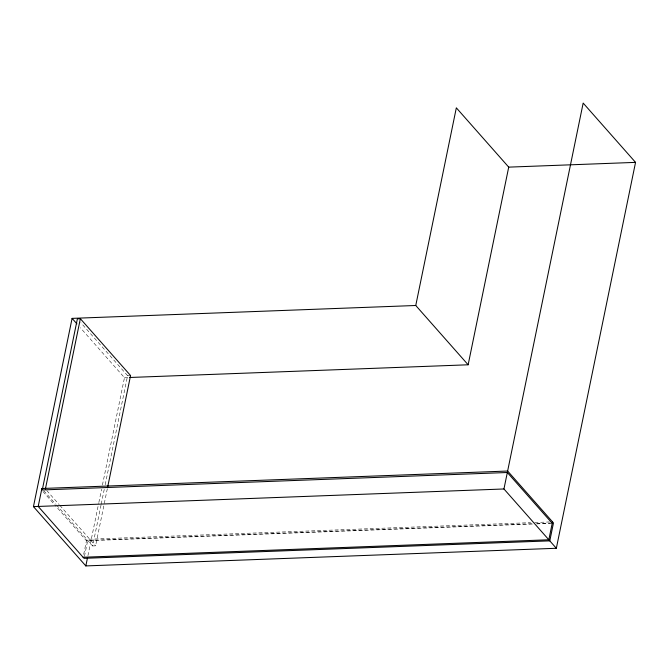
<?xml version="1.0" encoding="UTF-8"?>
<svg xmlns="http://www.w3.org/2000/svg" width="669" height="669" viewBox="0 0 669 669"><rect width="100%" height="100%" fill="white"/><g stroke="black" fill="none" stroke-linecap="round" stroke-linejoin="round"><path stroke-width="0.5" stroke-dasharray="3.35 2.51" d="M83.684 554.342L86.769 539.306L530.584 522.665M84.453 556.34L87.723 540.393L532.583 523.702M87.932 555.688L98.644 503.514M98.853 502.494L101.588 489.19M102.424 485.1L124.476 377.684L80.364 327.743M107.324 488.73L95.6 545.837L92.631 545.946L101.011 505.162M101.22 504.142L104.356 488.847M105.192 484.766L127.595 375.652L80.824 322.709M127.595 375.652L130.564 375.535M124.476 377.684L128.64 377.525M534.765 522.506L549.383 521.954M536.764 523.551L550.336 523.041M532.373 524.053L86.468 540.778L54.699 504.827M536.546 523.902L552.218 523.309M46.78 490.561L59.156 504.577M59.842 505.354L95.6 545.837M43.803 490.678L55.694 504.133M56.388 504.919L92.631 545.946M42.967 491.539L54.013 504.041"/><path stroke-width="1" d="M556.34 548.279L503.949 488.972L583.167 103.076L635.55 162.375L556.34 548.279L85.833 565.924L33.45 506.625L72.093 318.377L415.758 305.49L468.141 364.789L508.716 167.133L456.333 107.834L415.758 305.49M42.431 489.123L77.387 318.82L80.355 318.703L130.564 375.535L107.742 486.689M45.4 489.006L80.355 318.703M85.833 565.924L87.514 557.737M552.519 521.837L548.831 539.783L83.081 557.252M508.716 167.133L635.55 162.375M129.686 377.483L468.141 364.789M41.587 489.976L507.336 472.506L552.218 523.309M33.45 506.625L503.949 488.972M72.093 318.377L76.918 323.838M41.888 488.504L38.2 506.441L84.043 558.331L549.793 540.861L553.472 522.924L507.637 471.035L41.888 488.504"/></g></svg>
